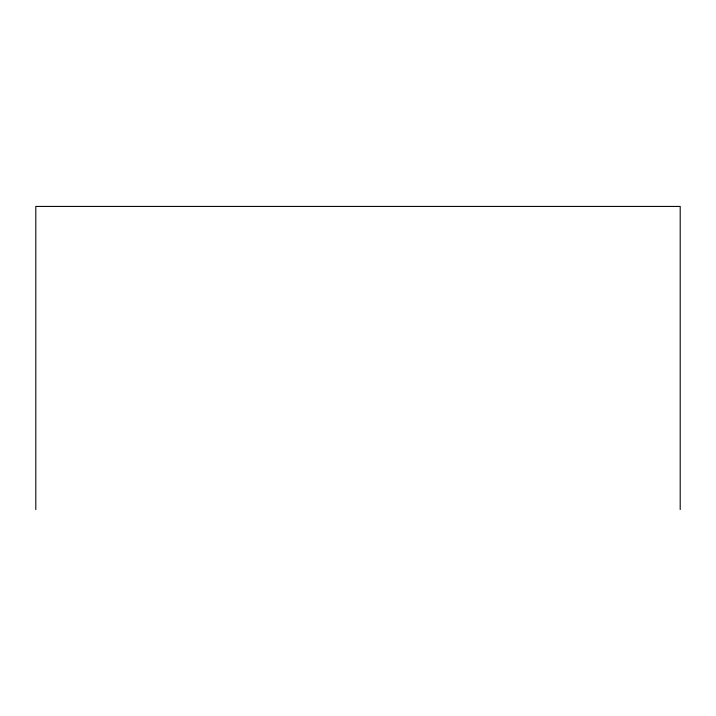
<?xml version="1.0" encoding="UTF-8"?>
<svg xmlns="http://www.w3.org/2000/svg" width="716" height="716" viewBox="0 0 716 716"><rect width="100%" height="100%" fill="white"/><g stroke="black" fill="none" stroke-linecap="round" stroke-linejoin="round"><path stroke-width="1.07" d="M680.2 509.568L680.2 206.432L35.8 206.432L35.8 509.568"/></g></svg>
